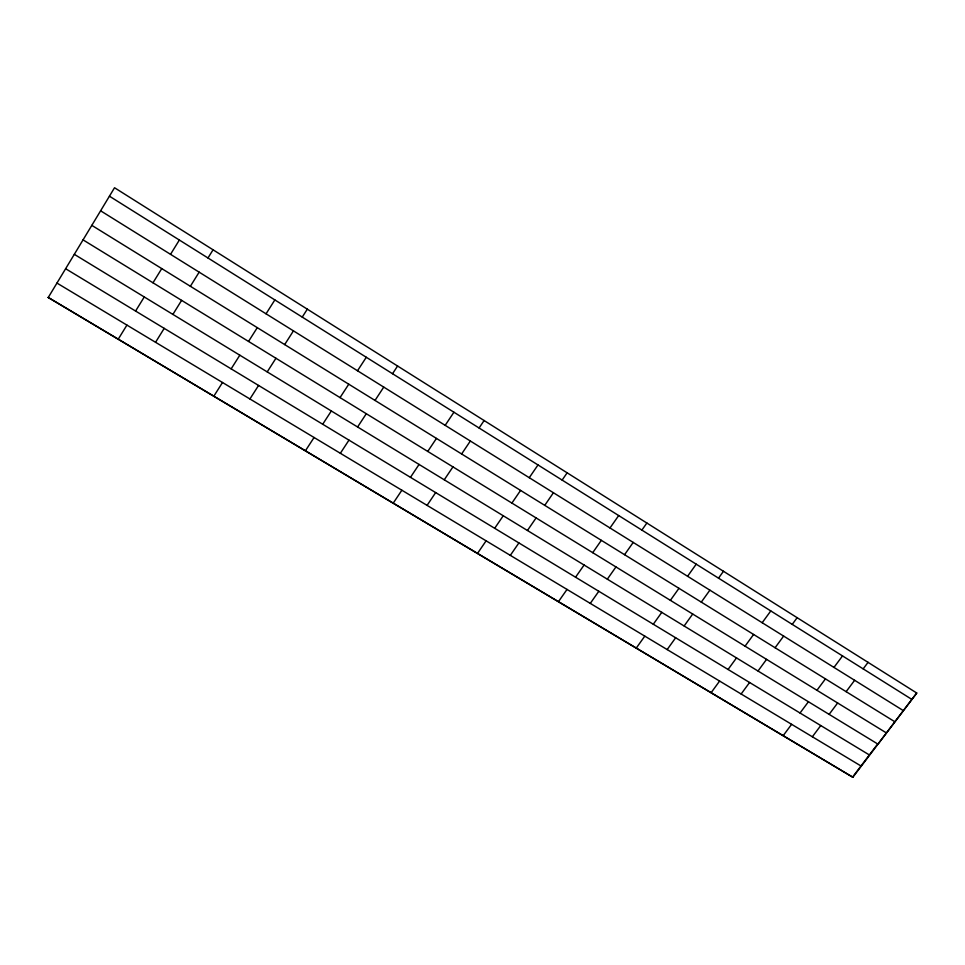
<?xml version="1.0" encoding="UTF-8"?>
<svg xmlns="http://www.w3.org/2000/svg" width="965" height="965" viewBox="0 0 965 965"><rect width="100%" height="100%" fill="white"/><g stroke="black" fill="none" stroke-linecap="round" stroke-linejoin="round"><path stroke-width="1.45" d="M267.233 371.875L275.942 358.256M266.05 313.806L274.856 299.922M258.572 385.445L249.923 398.967M257.281 327.654L248.536 341.441M239.827 355.18L231.154 368.859M222.505 382.502L213.892 396.084M213.036 249.875L207.97 257.969M199.152 272.154L190.37 286.291M181.613 300.368L172.892 314.397M164.207 328.365L155.558 342.286M179.309 240.116L170.528 254.338M161.746 268.596L152.989 282.793M144.268 296.955L135.583 311.044M126.922 325.096L118.297 339.089M48.25 297.485L114.533 187.741L916.75 693.027L852.855 777.259L48.25 297.485L852.855 777.259M852.65 776.994L876.92 744.992M56.971 283.083L860.997 765.993M65.632 268.728L869.369 754.956M74.329 254.338L877.981 744.148L916.75 693.027M83.05 239.875L886.184 732.785M91.82 225.364L894.627 721.639M100.613 210.804L903.107 710.469M109.431 196.184L911.611 699.251M868.102 662.292L863.168 668.878M842.517 655.935L833.965 667.418M797.187 617.636L792.229 624.391M854.64 680.289L846.124 691.664M770.782 610.942L762.181 622.715M825.449 678.877L816.945 690.289M783.64 636.08L775.088 647.744M837.644 702.99L829.188 714.293M723.497 571.232L718.515 578.168M696.223 564.175L687.575 576.274M753.605 634.463L745.064 646.176M808.477 701.676L800.033 713.014M820.757 725.559L812.349 736.777M766.56 659.36L758.056 670.952M709.89 590.158L701.29 602.124M646.888 522.994L641.882 530.099M791.614 724.329L783.23 735.595M736.548 657.841L728.056 669.481M678.962 588.324L670.373 600.339M749.576 682.496L741.132 694.004M692.713 614.042L684.173 625.923M618.686 515.551L610.001 527.964M633.209 542.414L624.56 554.694M719.601 681.073L711.169 692.629M567.167 472.778L562.137 480.088M661.821 612.305L653.293 624.246M675.645 637.769L667.165 649.578M601.34 540.34L592.715 552.68M615.947 566.938L607.359 579.133M537.988 464.949L529.266 477.699M644.789 636.14L636.321 647.998M553.428 492.741L544.743 505.358M584.127 564.971L575.55 577.215M598.807 591.28L590.278 603.402M484.141 420.499L479.086 428.002M536.094 517.916L527.469 530.448M520.569 490.413L511.908 503.079M567.022 589.422L558.506 601.593M470.341 441.017L461.632 453.972M518.881 542.933L510.316 555.37M453.924 412.224L445.179 425.336M503.284 515.708L494.683 528.289M486.107 540.822L477.566 553.319M452.947 466.891L444.286 479.762M436.445 438.412L427.76 451.427M397.604 366L392.538 373.72M435.661 492.584L427.073 505.37M419.087 464.406L410.463 477.337M383.756 387.098L375.011 400.439M366.29 357.267L357.508 370.765M401.862 490.232L393.286 503.067M366.302 413.72L357.617 426.952M348.763 384.203L340.042 397.604M348.968 440.137L340.356 453.285M331.357 410.945L322.696 424.25M307.328 309.15L302.238 317.099M314.071 437.495L305.471 450.703M293.444 330.862L284.675 344.589"/></g></svg>
